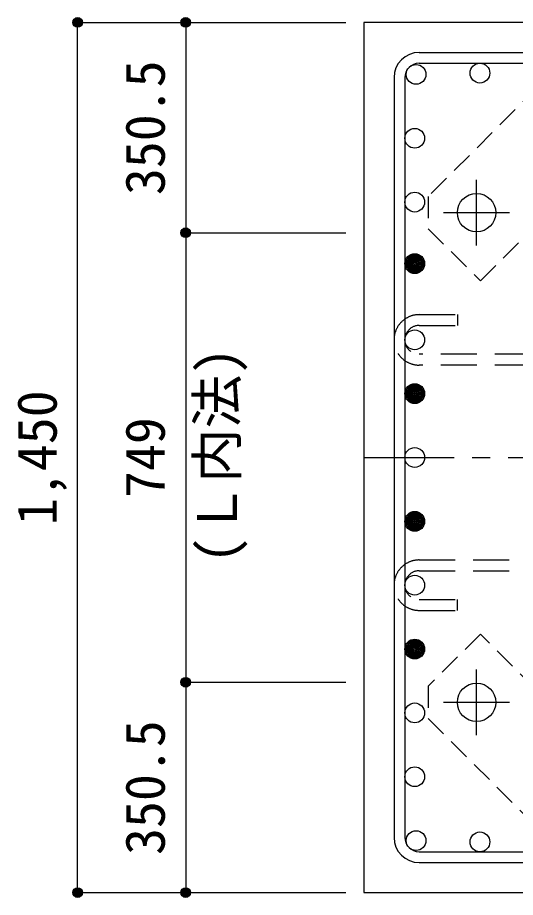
# Model space of a CAD drawing. Units: millimetres at full size, sheet at 1:30. Extents: x -5973 to 5954, y -4195 to 4201.
# Drawn here: x -750 to 80, y 1790 to 3256 of the extents above; entities that cross this region are included whole.
import ezdxf
from ezdxf.enums import TextEntityAlignment as Align

# ---------------------------------------------------------------- set-up
doc = ezdxf.new("R2010")
doc.units = ezdxf.units.MM
doc.header["$LTSCALE"] = 30
doc.header["$PDMODE"] = 32
doc.header["$PDSIZE"] = 15
for name, pattern in [('CHAIN1', [8, 5, -1, 1, -1]), ('DASHED1', [1.8, 1.2, -0.6]), ('DASHED2', [3, 2, -1])]:
    doc.linetypes.add(name, pattern=pattern)
for name, color, linetype in [('0-1_躯体線', 2, 'Continuous'), ('0-2_アンカーボルト', 4, 'CHAIN1'), ('0-3_立上り筋', 4, 'Continuous'), ('0-4_フープ筋', 7, 'Continuous'), ('0-7_文字', 4, 'Continuous'), ('0-9_プレート', 4, 'DASHED1'), ('0-C', 7, 'DASHED2'), ('0-D_寸法', 4, 'Continuous')]:
    doc.layers.add(name, color=color, linetype=linetype)
doc.styles.add('ＭＳ ゴシック', font='')
doc.styles.get('ＭＳ ゴシック').set_extended_font_data('MS Gothic')

msp = doc.modelspace()

# ---------------------------------------------------------------- linework, layer by layer
at = {"layer": '0-1_躯体線'}
for p, q in [((1677.44, 3248.3), (-172.56, 3248.3)), ((-172.56, 3248.3), (-172.56, 1798.3)), ((-172.56, 1798.3), (303.94, 1798.3))]:
    msp.add_line(p, q, dxfattribs=at)
at = {"layer": '0-2_アンカーボルト'}
for p, q in [((14.94, 2876.6), (14.94, 2986.1)), ((-39.87, 2931.3), (69.63, 2931.3)), ((14.94, 2060.5), (14.94, 2170)), ((69.64, 2115.3), (-39.86, 2115.3))]:
    msp.add_line(p, q, dxfattribs=at)
at = {"layer": '0-2_アンカーボルト', "color": 3, "linetype": 'Continuous'}
for centre in [(14.94, 2931.3), (14.94, 2115.3)]:
    msp.add_circle(centre, 32, dxfattribs=at)
at = {"layer": '0-3_立上り筋', "color": 3}
for centre in [(-85.87, 3161.6), (20.52, 3163.8), (-88.06, 3055.22), (-88.06, 2948.83), (-88.06, 2846.3), (-88.06, 2719.3), (-88.06, 2629.68), (-88.06, 2523.3), (-88.06, 2416.92), (-88.06, 2310.53), (-88.06, 2204.15), (-88.06, 2097.76), (-88.06, 1991.38), (-85.87, 1885), (20.52, 1882.8)]:
    msp.add_circle(centre, 16.5, dxfattribs=at)
at = {"layer": '0-3_立上り筋'}
for centre, radius in [((-88.06, 2846.3), 14.85), ((-88.06, 2846.3), 13.2), ((-88.06, 2846.3), 11.55), ((-88.06, 2846.3), 9.9), ((-88.06, 2846.3), 8.25), ((-88.06, 2846.3), 6.6), ((-88.06, 2846.3), 4.95), ((-88.06, 2846.3), 3.3), ((-88.06, 2846.3), 1.65), ((-88.06, 2629.68), 14.85), ((-88.06, 2629.68), 13.2), ((-88.06, 2629.68), 11.55), ((-88.06, 2629.68), 9.9), ((-88.06, 2629.68), 8.25), ((-88.06, 2629.68), 6.6), ((-88.06, 2629.68), 4.95), ((-88.06, 2629.68), 3.3), ((-88.06, 2629.68), 1.65), ((-88.06, 2416.92), 14.85), ((-88.06, 2416.92), 13.2), ((-88.06, 2416.92), 11.55), ((-88.06, 2416.92), 9.9), ((-88.06, 2416.92), 8.25), ((-88.06, 2416.92), 6.6), ((-88.06, 2416.92), 4.95), ((-88.06, 2416.92), 3.3), ((-88.06, 2416.92), 1.65), ((-88.06, 2204.15), 14.85), ((-88.06, 2204.15), 13.2), ((-88.06, 2204.15), 11.55), ((-88.06, 2204.15), 9.9), ((-88.06, 2204.15), 8.25), ((-88.06, 2204.15), 6.6), ((-88.06, 2204.15), 4.95), ((-88.06, 2204.15), 3.3), ((-88.06, 2204.15), 1.65)]:
    msp.add_circle(centre, radius, dxfattribs=at)
at = {"layer": '0-4_フープ筋'}
for p, q in [((-80.56, 3198.3), (1185.44, 3198.3)), ((-80.56, 3180.3), (1185.44, 3180.3)), ((-122.56, 3156.3), (-122.56, 1890.3)), ((-104.56, 3156.3), (-104.56, 1890.3)), ((-80.56, 1866.3), (1185.44, 1866.3)), ((-80.56, 1848.3), (1185.44, 1848.3))]:
    msp.add_line(p, q, dxfattribs=at)
for centre, radius, start, end in [((-80.56, 3156.3), 42, 90, 180), ((-80.56, 3156.3), 24, 90, 180), ((-80.56, 1890.3), 42, 180, 270), ((-80.56, 1890.3), 24, 180, 270)]:
    msp.add_arc(centre, radius, start, end, dxfattribs=at)
at = {"layer": '0-9_プレート'}
for p, q in [((117.54, 3141.3), (-65.66, 2958.2)), ((-65.66, 2958.2), (-65.66, 2904.5)), ((-65.66, 2904.5), (21.34, 2817.5)), ((21.34, 2817.5), (112.94, 2909.1)), ((21.34, 2229.1), (-65.56, 2142.1)), ((112.94, 2137.5), (21.34, 2229.1)), ((-65.56, 2142.1), (-65.56, 2088.4)), ((-65.56, 2088.4), (117.54, 1905.2))]:
    msp.add_line(p, q, dxfattribs=at)
at = {"layer": '0-C'}
for p, q in [((-80.56, 2743.3), (-16.56, 2743.3)), ((1185.44, 2695.3), (-80.56, 2695.3)), ((1185.44, 2677.3), (-80.56, 2677.3)), ((-80.56, 2352.53), (1185.44, 2352.53)), ((-80.56, 2334.53), (1185.44, 2334.53)), ((-80.56, 2286.53), (-16.56, 2286.53)), ((-16.56, 2268.53), (-16.56, 2286.53)), ((-80.56, 2268.53), (-16.56, 2268.53))]:
    msp.add_line(p, q, dxfattribs=at)
msp.add_lwpolyline([(-80.56, 2761.3), (-16.56, 2761.3), (-16.56, 2743.3)], dxfattribs=at)
for centre, radius in [((-80.56, 2719.3), 42), ((-80.56, 2719.3), 24), ((-80.56, 2310.53), 42), ((-80.56, 2310.53), 24)]:
    msp.add_arc(centre, radius, 90, 270, dxfattribs=at)
at = {"layer": '0-D_寸法'}
for p, q in [((-649.6, 3248.3), (-469.6, 3248.3)), ((-649.6, 3248.3), (-469.6, 3248.3)), ((-649.6, 1798.3), (-649.6, 3248.3)), ((-469.6, 3248.3), (-202.56, 3248.3)), ((-469.6, 3248.3), (-469.6, 2897.8)), ((-469.6, 2897.8), (-202.56, 2897.8)), ((-469.6, 2897.8), (-469.6, 2148.8)), ((-469.6, 2148.8), (-202.56, 2148.8)), ((-469.6, 2148.8), (-469.6, 1798.3)), ((-649.6, 1798.3), (-469.6, 1798.3)), ((-469.6, 1798.3), (-202.56, 1798.3)), ((-469.6, 1798.3), (-202.56, 1798.3))]:
    msp.add_line(p, q, dxfattribs=at)
at = {"layer": '0-D_寸法', "linetype": 'CHAIN1'}
msp.add_line((-172.56, 2523.3), (1277.44, 2523.3), dxfattribs=at)
at = {"layer": '0-D_寸法'}
for centre, radius in [((-649.6, 3248.3), 8), ((-649.6, 3248.3), 7.2), ((-649.6, 3248.3), 6.4), ((-469.6, 3248.3), 8), ((-469.6, 3248.3), 7.2), ((-469.6, 3248.3), 6.4), ((-649.6, 3248.3), 5.6), ((-649.6, 3248.3), 4.8), ((-649.6, 3248.3), 4), ((-649.6, 3248.3), 3.2), ((-649.6, 3248.3), 2.4), ((-649.6, 3248.3), 1.6), ((-649.6, 3248.3), 0.8), ((-469.6, 3248.3), 5.6), ((-469.6, 3248.3), 4.8), ((-469.6, 3248.3), 4), ((-469.6, 3248.3), 3.2), ((-469.6, 3248.3), 2.4), ((-469.6, 3248.3), 1.6), ((-469.6, 3248.3), 0.8), ((-469.6, 2897.8), 8), ((-469.6, 2897.8), 7.2), ((-469.6, 2897.8), 6.4), ((-469.6, 2897.8), 5.6), ((-469.6, 2897.8), 4.8), ((-469.6, 2897.8), 4), ((-469.6, 2897.8), 3.2), ((-469.6, 2897.8), 2.4), ((-469.6, 2897.8), 1.6), ((-469.6, 2897.8), 0.8), ((-469.6, 2148.8), 8), ((-469.6, 2148.8), 7.2), ((-469.6, 2148.8), 6.4), ((-469.6, 2148.8), 5.6), ((-469.6, 2148.8), 4.8), ((-469.6, 2148.8), 4), ((-469.6, 2148.8), 3.2), ((-469.6, 2148.8), 2.4), ((-469.6, 2148.8), 1.6), ((-469.6, 2148.8), 0.8), ((-649.6, 1798.3), 8), ((-649.6, 1798.3), 7.2), ((-649.6, 1798.3), 6.4), ((-649.6, 1798.3), 5.6), ((-469.6, 1798.3), 8), ((-469.6, 1798.3), 7.2), ((-469.6, 1798.3), 6.4), ((-469.6, 1798.3), 5.6), ((-649.6, 1798.3), 4.8), ((-649.6, 1798.3), 4), ((-649.6, 1798.3), 3.2), ((-649.6, 1798.3), 2.4), ((-649.6, 1798.3), 1.6), ((-649.6, 1798.3), 0.8), ((-469.6, 1798.3), 4.8), ((-469.6, 1798.3), 4), ((-469.6, 1798.3), 3.2), ((-469.6, 1798.3), 2.4), ((-469.6, 1798.3), 1.6), ((-469.6, 1798.3), 0.8)]:
    msp.add_circle(centre, radius, dxfattribs=at)
at = {"layer": '0-D_寸法', "color": 7}
for p in [(-649.6, 3248.3), (-469.6, 3248.3), (-469.6, 2897.8), (-469.6, 2148.8), (-649.6, 1798.3), (-469.6, 1798.3)]:
    msp.add_point(p, dxfattribs=at)

# ---------------------------------------------------------------- texts
at = {"layer": '0-7_文字', "style": 'ＭＳ ゴシック'}
msp.add_text('(Ｌ内法)', height=65.98, rotation=90, dxfattribs=at).set_placement((-364.55, 2346.7), align=Align.BOTTOM_LEFT)
at = {"layer": '0-D_寸法', "style": 'ＭＳ ゴシック'}
for s, p in [('350.5', (-484.6, 2960.55)), ('1,450', (-664.6, 2410.8)), ('749', (-484.6, 2455.8)), ('350.5', (-484.6, 1861.05))]:
    msp.add_text(s, height=65.98, rotation=90, dxfattribs=at).set_placement(p, align=Align.BOTTOM_LEFT)

doc.saveas('drawing.dxf')
